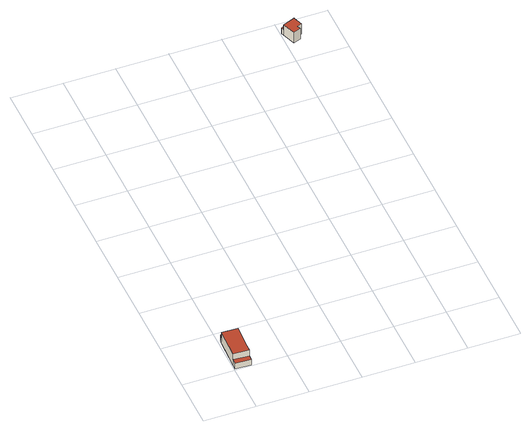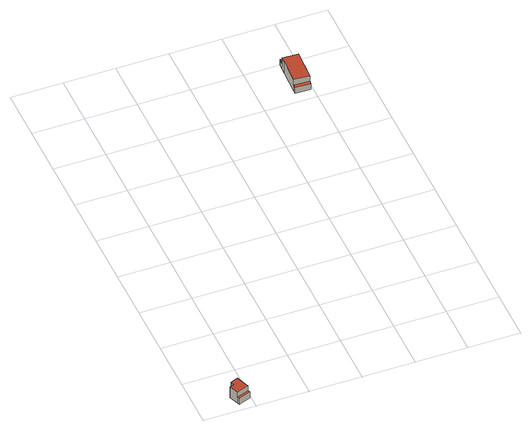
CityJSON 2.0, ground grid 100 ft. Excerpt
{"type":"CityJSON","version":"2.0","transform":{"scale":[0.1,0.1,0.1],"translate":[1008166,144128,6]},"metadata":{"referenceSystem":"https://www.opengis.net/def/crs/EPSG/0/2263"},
"CityObjects":{
"building1":{"type":"Building","attributes":{"name":"Bldg_1210011903","BIN":"4465240"},"geometry":[{"type":"MultiSurface","lod":"2","boundaries":[[[0,1,2,3]],[[4,5,6,7,8]],[[9,10,11,12]],[[13,14,15,16,17,18,19,20,21]],[[8,7,21,20]],[[12,11,20,19]],[[9,12,19,18]],[[10,9,18,17]],[[5,4,17,16]],[[1,0,16,15]],[[2,1,15,14]],[[3,2,14,13]],[[7,6,13,21]],[[10,4,8,11]],[[3,6,5,0]]],"semantics":{"surfaces":[{"type":"RoofSurface","BIN":"4465240"},{"type":"GroundSurface"},{"type":"WallSurface"}],"values":[0,0,0,1,2,2,2,2,2,2,2,2,2,2,2]}}]},
"building2":{"type":"Building","attributes":{"name":"Bldg_1210005056","BIN":"4530020"},"geometry":[{"type":"MultiSurface","lod":"2","boundaries":[[[22,23,24,25,26,27]],[[28,29,30,31]],[[32,33,34,35,36,37,38,39]],[[26,25,39,38]],[[27,26,38,37]],[[22,27,37,36]],[[28,31,36,35]],[[29,28,35,34]],[[30,29,34,33]],[[24,23,33,32]],[[25,24,32,39]],[[30,23,22,31]]],"semantics":{"surfaces":[{"type":"RoofSurface","BIN":"4530020"},{"type":"GroundSurface"},{"type":"WallSurface"}],"values":[0,0,1,2,2,2,2,2,2,2,2,2]}}]}
},
"vertices":[
[10,128,151],[4,21,151],[309,6,151],[315,112,151],[40,723,284],[10,128,284],[315,112,284],[321,232,284],[345,708,284],[44,798,158],[40,723,158],[345,708,158],[348,782,158],[315,112,20],[309,6,20],[4,21,20],[10,128,20],[40,723,20],[44,798,20],[348,782,20],[345,708,20],[321,232,20],
[4276,7793,250],[4039,7702,250],[4138,7445,250],[4282,7500,250],[4255,7572,250],[4347,7608,250],[4257,7843,145],[4020,7752,145],[4039,7702,145],[4276,7793,145],[4138,7445,4],[4039,7702,4],[4020,7752,4],[4257,7843,4],[4276,7793,4],[4347,7608,4],[4255,7572,4],[4282,7500,4]
]}
